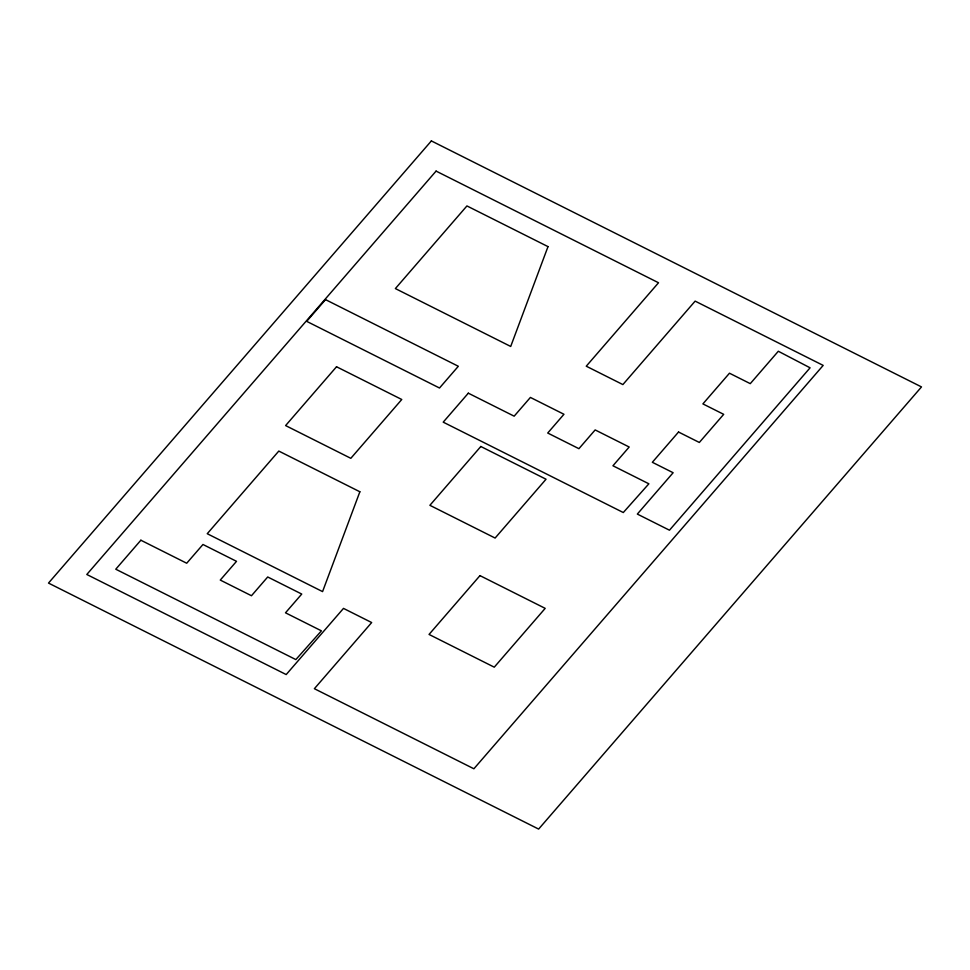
<?xml version="1.0" encoding="UTF-8"?>
<svg xmlns="http://www.w3.org/2000/svg" width="970" height="970" viewBox="0 0 970 970"><rect width="100%" height="100%" fill="white"/><g stroke="black" fill="none" stroke-linecap="round" stroke-linejoin="round"><path stroke-width="1.45" d="M359.87 491.766L322.574 591.603L207.24 533.718L278.802 451.074L359.87 491.766M548.001 246.623L510.705 346.46L395.372 288.575L466.934 205.931L548.001 246.623M431.371 140.917L48.5 583.079L538.629 829.083L921.5 386.921L431.371 140.917M436.076 171.096L86.803 574.482L286.198 674.562L343.489 608.396L371.668 622.546L314.377 688.7L473.893 768.773L823.178 365.399L695.138 301.124L622.873 384.581L586.256 366.199L658.521 282.755L436.076 171.096M325.52 299.621L306.69 321.349L439.507 388.012L458.325 366.272L325.52 299.621M140.868 540.217L115.769 569.208L295.85 659.588L321.422 630.839L285.495 612.81L301.743 594.064L267.708 576.98L251.472 595.738L220.275 580.072L236.51 561.327L202.96 544.485L186.713 563.23L140.868 540.217M336.529 366.757L285.604 425.575L350.825 458.313L401.762 399.495L336.529 366.757M468.316 393.177L443.217 422.156L623.298 512.536L648.869 483.8L612.943 465.77L629.19 447.012L595.156 429.928L578.92 448.686L547.723 433.032L563.958 414.275L530.408 397.433L514.161 416.178L468.316 393.177M480.817 446.491L429.892 505.309L495.112 538.047L546.037 479.228L480.817 446.491M479.968 575.622L429.043 634.441L494.263 667.178L545.188 608.36L479.968 575.622M678.539 432.026L652.337 462.29L673.131 472.729L637.338 514.076L669.47 530.202L810.083 367.812L778.316 351.249L750.271 383.647L729.476 373.207L702.898 403.896L723.693 414.336L699.334 442.465L678.539 432.026"/></g></svg>
